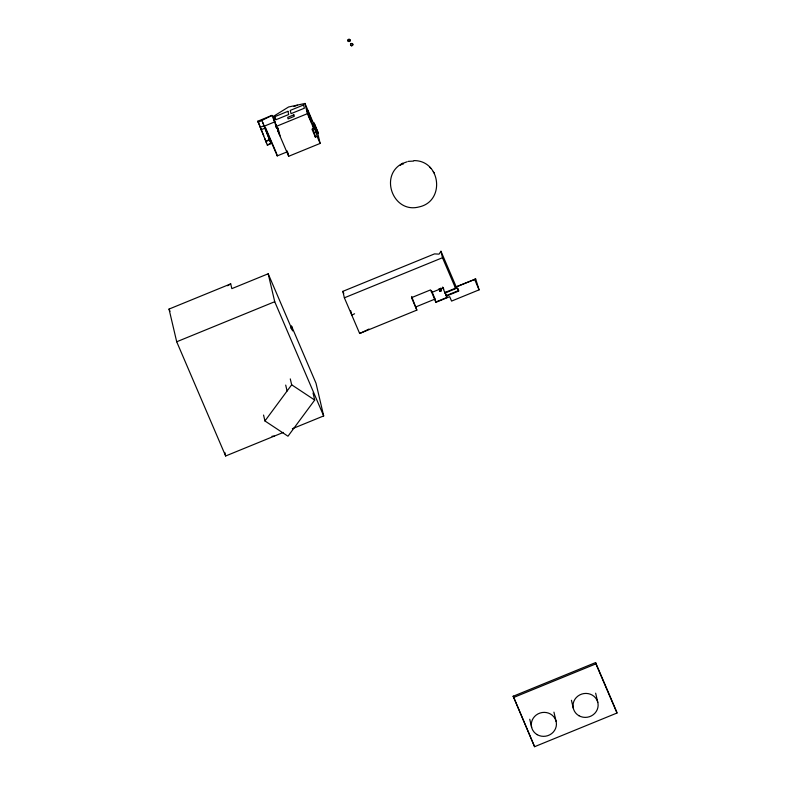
<?xml version="1.0" encoding="UTF-8"?>
<svg xmlns="http://www.w3.org/2000/svg" width="786" height="786" viewBox="0 0 786 786"><rect width="100%" height="100%" fill="white"/><g stroke="black" fill="none" stroke-linecap="round" stroke-linejoin="round"><path stroke-width="1.18" d="M290.899 328.371L291.537 326.131L316.011 383.234L323.675 415.922L292.353 428.724M442.695 287.322L442.852 287.912L431.632 292.49L431.514 291.753L435.857 302.345L449.69 296.686L451.577 301.087L479.087 289.847L475.697 279.01L456.253 286.959L440.966 251.255L439.06 254.124L434.511 253.898L342.853 291.351L344.366 297.815L359.654 333.48L416.855 310.106L411.638 296.45M313.044 392.951L314.705 400.064L287.981 436.22L264.941 420.962L291.675 384.806L290.28 378.891M400.28 165.345L402.727 163.4L407.079 161.788M402.579 163.35C378.842 175.258 393.118 213.949 419.125 206.915C445.357 201.304 440.818 160.482 414.026 160.599M317.75 133.217L313.575 123.481L317.75 133.217L320.128 143.425L288.668 156.286L277.998 131.4L278.657 131.134L277.114 127.509L276.446 127.784L275.915 126.536L273.518 116.318L288.57 106.984L304.988 103.457L313.958 124.394M227.616 285.76L230.711 283.874L231.831 288.639L268.183 273.783L292.657 330.896L291.537 326.131M269.588 139.81L271.052 143.592L267.328 145.115L257.867 121.172L271.946 115.414L274.658 121.918L264.302 126.153L264.086 125.249L277.232 155.903L287.588 151.678M294.003 106.562L297.393 105.186M258.132 122.321L271.946 115.414M260.254 127.273L263.978 125.75L269.431 139.633L265.707 141.156M260.854 129.837L264.587 128.315M275.915 126.536L307.385 113.675L304.988 103.457M277.851 127.666L277.193 127.931L277.998 131.4M306.943 110.944L310.971 120.779M265.796 141.539L269.529 140.016L269.49 139.387L261.679 120.042M313.103 123.677L314.145 122.95L318.251 133.011C316.326 136.499 311.04 116.76 313.84 124.65M270.964 143.18L267.328 145.115M313.761 128.55L312.003 129.268L315.363 137.108L317.112 136.391L316.11 132.097L312.749 124.267L313.761 128.55L307.385 113.675M315.363 137.108L314.361 132.814L316.11 132.097M283.343 432.408L225.641 455.988L176.703 341.772L169.029 309.085L230.711 283.874M176.703 341.772L274.727 301.706L268.183 273.783M344.366 297.815L442.479 257.729L440.966 251.255M440.337 289.002L440.966 289.071L440.455 289.277M440.003 291.351L441.388 290.781L441.241 290.152L439.855 290.722L440.003 291.351L439.02 288.786L439.178 289.415M442.479 257.729L455.104 287.185L475.697 279.01M435.719 302.03L446.939 297.452L446.36 296.096L458.739 291.036L457.423 287.961L445.043 293.021L444.925 292.52L456.175 287.912M416.079 306.815L435.08 299.044L431.534 290.751M446.36 296.096L446.242 295.595L458.621 290.535L457.747 288.482M513.209 696.249L595.601 662.578L616.666 711.743L616.971 713.03L534.578 746.7L513.209 696.249L534.578 746.7M513.504 697.536L595.896 663.865L595.601 662.578M455.104 287.185L456.253 286.959M408.16 161.385L413.564 161.081M291.675 384.806L314.705 400.064M429.804 167.143L430.826 168.459M433.243 171.672L434.373 173.156M442.724 287.175L443.825 289.277M310.323 119.118L311.364 120.877M308.967 115.395L307.699 112.879L311.413 122.066L309.448 116.525M307.739 112.565L308.269 113.754M440.848 288.796L440.582 288.148L440.966 289.071M440.641 288.757L441.388 290.781M440.376 289.16L440.779 289.985M314.076 123.274L318.251 133.011M474.548 279.246L479.087 289.847M444.925 292.52L446.242 295.595M442.852 287.912L445.043 293.021M595.896 663.865L616.971 713.03M431.632 292.49L430.531 289.906L411.52 297.668L416.855 310.106M309.114 116.593L310.549 119.914M317.112 136.391L320.128 143.425M312.435 128.344L314.361 132.814M273.518 116.318L274.933 119.619M276.25 125.229L273.96 119.953M277.193 127.44L278.617 130.741M278.735 131.547L275.64 124.316L276.446 127.784M342.853 291.351L343.777 293.512M265.471 127.597L276.308 152.867M269.529 140.016L271.052 143.592M257.867 121.172L260.421 127.479M260.775 128.305L261.483 129.975M261.61 130.515L263.782 135.801M274.727 301.706L323.675 415.922M169.029 309.085L169.992 311.325M445.043 292.117L446.861 297.029M309.409 116.475L309.939 117.821M402.727 163.4L403.071 164.313M307.67 112.634L308.122 113.852M310.391 119.05L310.745 120.052M316.856 132.009L317.279 133.404M595.65 693.183L597.812 702.429M571.442 700.287L573.338 708.383M553.943 712.145L556.115 721.391M435.08 299.044L435.857 302.345M529.744 719.249L531.641 727.335M350.743 310.755L351.755 315.068A74.297 23.01 -23.2 0 0 354.594 313.771M287.853 152.828L288.668 156.286M287.155 150.902L288.01 154.557M279.138 132.186L279.993 135.85M278.116 128.816L278.657 131.134M279.01 132.706L279.551 135.015M274.442 121.015L274.658 121.918M276.77 153.968L277.232 155.903M262.996 122.744L263.172 123.52M266.641 143.307L264.735 138.277M285.701 385.091L287.087 391.006M263.556 415.047L264.941 420.962M224.816 452.441L225.641 455.988M368.968 329.049A74.297 23.01 -23.2 0 1 359.654 333.48M274.255 436.122A75.603 23.413 -23.2 0 1 271.976 436.25M307.513 110.295L311.757 120.887L307.513 110.295M287.951 111.317L275.1 116.564L275.857 119.767L288.698 114.52L287.951 111.317M303.612 104.951L290.26 110.404L291.026 113.665L304.379 108.213L303.612 104.951M293.876 114.825L287.705 117.35L288.069 118.892L294.239 116.367L293.876 114.825M439.924 290.339L439.453 289.238L439.924 290.339M348.434 41.403A1.179 1.12 -13.2 0 0 350.192 40.391A1.179 1.12 -13.2 0 0 348.434 39.467A1.179 1.12 -13.2 0 0 348.434 41.403M348.512 41.344A1.091 1.032 -13.2 0 0 350.114 40.361A1.091 1.032 -13.2 0 0 348.444 39.555A1.091 1.032 -13.2 0 0 348.512 41.344M351.303 45.617A1.179 1.12 -13.2 0 0 352.816 44.291A1.179 1.12 -13.2 0 0 350.88 43.731A1.179 1.12 -13.2 0 0 351.303 45.617M351.254 45.617A1.11 1.061 -13.2 0 0 352.786 44.478A1.11 1.061 -13.2 0 0 351.018 43.81A1.11 1.061 -13.2 0 0 351.254 45.617M578.928 715.722A12.596 11.957 -13.2 0 0 598.126 705.543A12.596 11.957 -13.2 0 0 579.675 694.952A12.596 11.957 -13.2 0 0 578.928 715.722M537.231 734.684A12.596 11.957 -13.2 0 0 556.429 724.495A12.596 11.957 -13.2 0 0 537.968 713.914A12.596 11.957 -13.2 0 0 537.231 734.684"/></g></svg>
